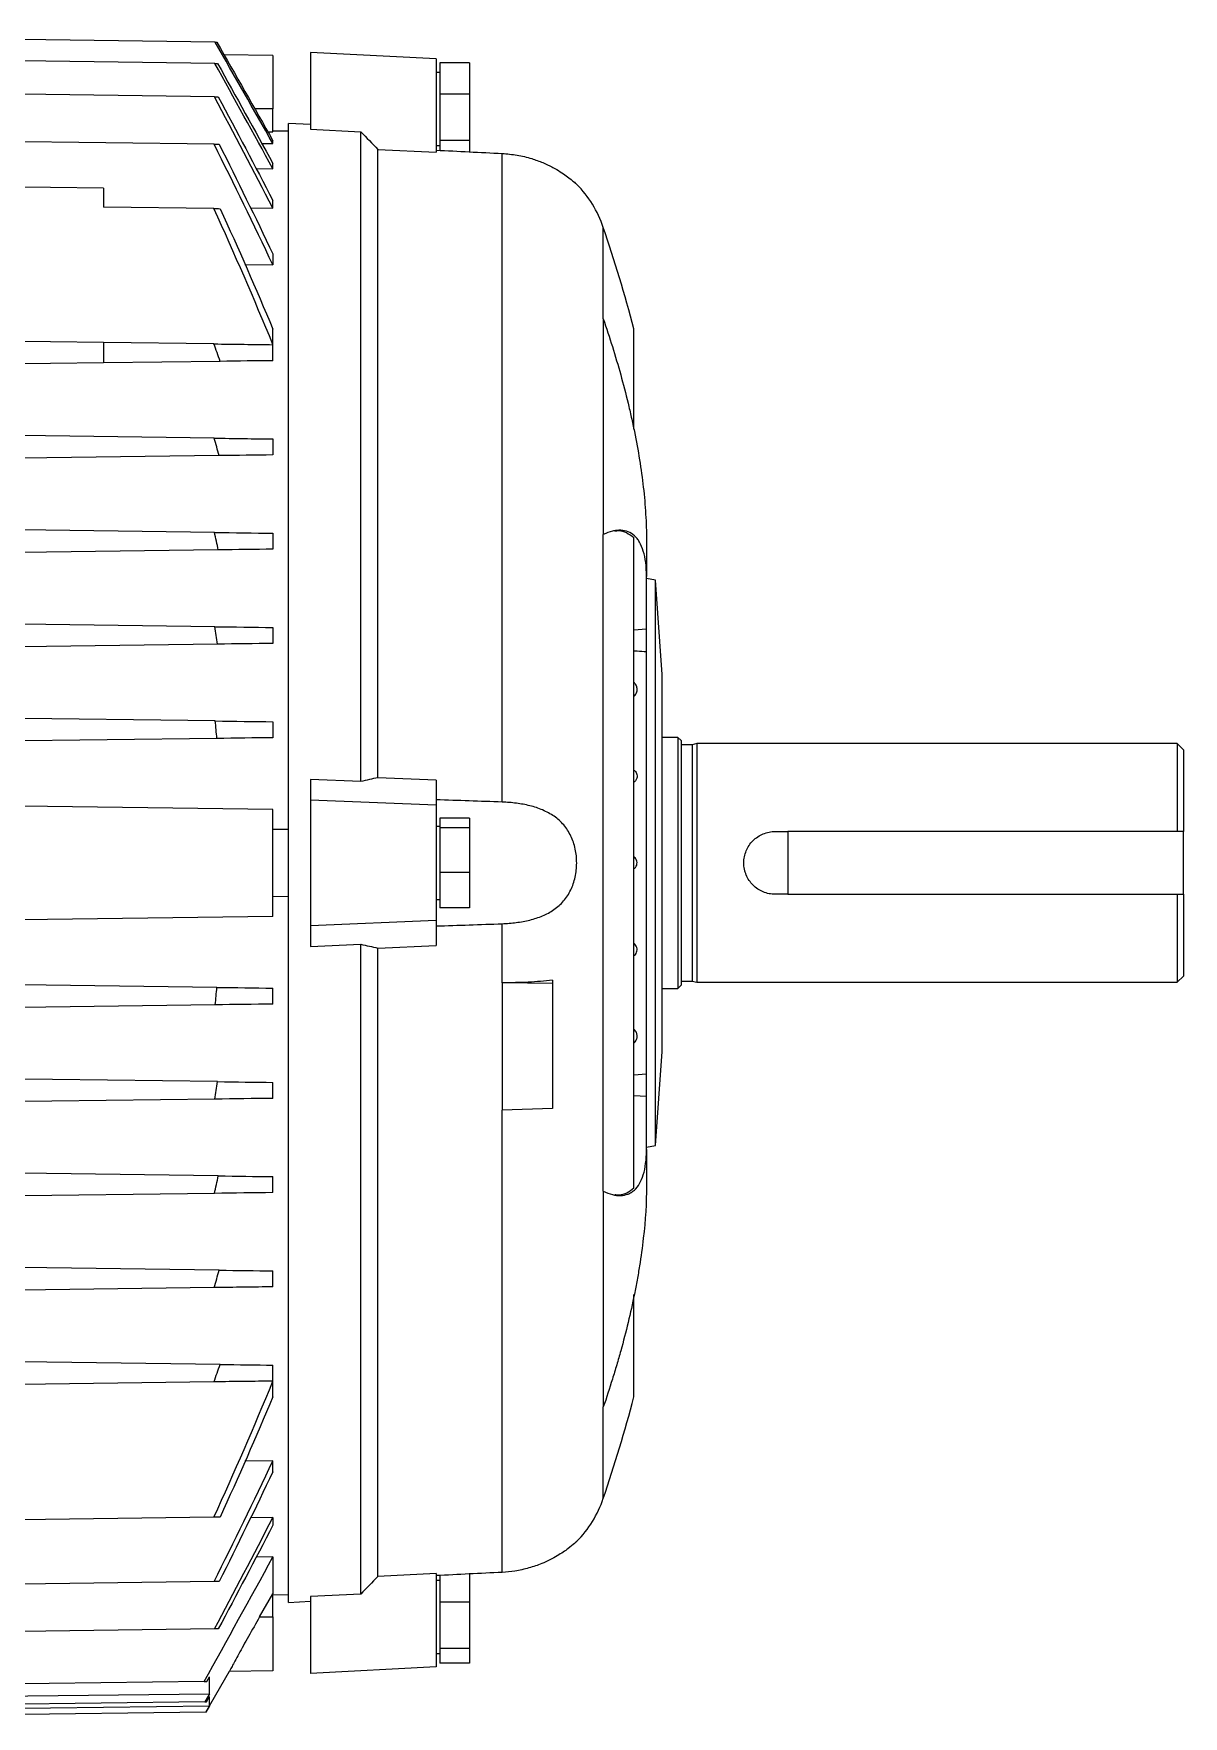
# Model space of a CAD drawing. Extents: x 49 to 1992, y 36 to 1202.
# Drawn here: x 1368.9 to 1552.1, y 119.8 to 387.6 of the extents above; entities that cross this region are included whole.
import ezdxf

# ---------------------------------------------------------------- set-up
doc = ezdxf.new("R2010")
doc.units = 0
doc.layers.get('0').update_dxf_attribs({"linetype": 'CONTINUOUS'})

msp = doc.modelspace()

# ---------------------------------------------------------------- linework, layer by layer
at = {"color": 7, "linetype": 'CONTINUOUS'}
for p, q in [((1397.87, 386.28), (1294.05, 387.63)), ((1397.8, 382.9), (1294.05, 384.26)), ((1407.05, 384.18), (1399.26, 384.28)), ((1433.05, 383.61), (1413.05, 384.66)), ((1413.05, 384.66), (1413.05, 372.41)), ((1433.05, 383.61), (1433.05, 368.77)), ((1438.35, 383.01), (1433.65, 383.01)), ((1433.65, 383.01), (1433.65, 377.99)), ((1438.35, 383.01), (1438.35, 377.99)), ((1433.65, 381.46), (1433.05, 381.46)), ((1397.74, 377.58), (1294.05, 378.94)), ((1438.35, 377.99), (1433.65, 377.99)), ((1433.65, 377.99), (1433.65, 370.65)), ((1438.35, 377.99), (1438.35, 370.65)), ((1407.05, 375.66), (1404.17, 375.66)), ((1407.05, 372), (1407.05, 375.66)), ((1413.05, 373.16), (1409.55, 373.35)), ((1409.55, 137.98), (1409.55, 373.35)), ((1413.05, 372.41), (1421.05, 372.02)), ((1397.69, 370.04), (1294.05, 371.4)), ((1405.28, 370.15), (1407.05, 370.13)), ((1406.24, 372.01), (1407.05, 372)), ((1407.05, 372.19), (1409.55, 372.15)), ((1407.05, 370.13), (1407.05, 370.6)), ((1421.05, 268.61), (1421.05, 372.02)), ((1433.05, 369.86), (1433.65, 369.86)), ((1438.35, 370.65), (1433.65, 370.65)), ((1433.65, 370.65), (1433.65, 369.06)), ((1438.35, 370.65), (1438.35, 368.83)), ((1407.05, 366.13), (1407.05, 366.96)), ((1423.77, 269.22), (1423.77, 369.22)), ((1423.77, 369.22), (1433.05, 368.77)), ((1443.57, 265.34), (1443.57, 368.57)), ((1404.37, 366.17), (1407.05, 366.13)), ((1380.05, 363.02), (1294.05, 364.15)), ((1380.05, 363.02), (1380.05, 360.02)), ((1397.66, 359.79), (1380.05, 360.02)), ((1403.47, 359.89), (1407.05, 359.84)), ((1407.05, 359.84), (1407.05, 361.08)), ((1459.67, 342.25), (1459.67, 356.8)), ((1402.56, 350.87), (1407.05, 350.82)), ((1407.05, 352.57), (1407.05, 350.82)), ((1407.05, 338.16), (1407.05, 340.62)), ((1459.67, 342.25), (1459.67, 307.92)), ((1464.55, 324.67), (1464.55, 340.66)), ((1380.05, 338.49), (1294.05, 339.61)), ((1380.05, 338.49), (1380.05, 335.24)), ((1397.66, 338.26), (1380.05, 338.49)), ((1407.05, 335.59), (1407.05, 338.13)), ((1380.05, 335.24), (1294.05, 334.11)), ((1398.65, 335.48), (1380.05, 335.24)), ((1397.69, 323.26), (1294.05, 324.61)), ((1407.05, 323.13), (1407.05, 320.59)), ((1398.5, 320.48), (1294.05, 319.11)), ((1397.74, 308.25), (1294.05, 309.61)), ((1407.05, 308.13), (1407.05, 305.59)), ((1398.36, 305.48), (1294.05, 304.11)), ((1459.67, 203.4), (1459.67, 307.92)), ((1464.55, 203.87), (1464.55, 307.46)), ((1466.55, 307.02), (1466.55, 301.26)), ((1466.55, 292.84), (1466.55, 301.26)), ((1468, 300.66), (1466.55, 300.92)), ((1469.05, 285.66), (1468, 300.66)), ((1468, 210.66), (1468, 300.66)), ((1397.8, 293.25), (1294.05, 294.61)), ((1407.05, 293.13), (1407.05, 290.59)), ((1466.55, 292.84), (1464.55, 292.71)), ((1466.55, 289.3), (1466.55, 292.84)), ((1398.24, 290.48), (1294.05, 289.11)), ((1466.55, 222.02), (1466.55, 289.3)), ((1469.05, 225.66), (1469.05, 285.66)), ((1397.87, 278.25), (1294.05, 279.61)), ((1407.05, 278.13), (1407.05, 275.59)), ((1398.13, 275.47), (1294.05, 274.11)), ((1471.55, 275.64), (1469.05, 275.64)), ((1472.05, 275.14), (1471.55, 275.64)), ((1471.55, 275.64), (1471.55, 255.66)), ((1472.05, 275.14), (1472.05, 255.66)), ((1473.8, 274.46), (1472.05, 274.46)), ((1474.55, 274.66), (1473.8, 274.46)), ((1473.8, 274.46), (1473.8, 255.66)), ((1551.05, 274.66), (1474.55, 274.66)), ((1474.55, 274.66), (1474.55, 255.66)), ((1552.05, 273.66), (1551.05, 274.66)), ((1551.05, 274.66), (1551.05, 260.66)), ((1552.05, 273.66), (1552.05, 260.66)), ((1413.05, 268.95), (1413.05, 265.66)), ((1421.05, 268.61), (1413.05, 268.95)), ((1433.05, 268.83), (1423.77, 269.22)), ((1433.05, 268.83), (1433.05, 264.86)), ((1407.05, 264.18), (1301.68, 265.56)), ((1433.05, 264.86), (1413.05, 265.66)), ((1413.05, 265.66), (1413.05, 245.66)), ((1407.05, 247.14), (1407.05, 264.18)), ((1433.05, 264.86), (1433.05, 246.47)), ((1438.35, 262.8), (1433.65, 262.8)), ((1433.65, 262.8), (1433.65, 261.25)), ((1438.35, 262.8), (1438.35, 261.25)), ((1409.55, 260.99), (1407.05, 260.97)), ((1433.65, 261.46), (1433.05, 261.46)), ((1438.35, 261.25), (1433.65, 261.25)), ((1433.65, 261.25), (1433.65, 254.11)), ((1438.35, 261.25), (1438.35, 254.11)), ((1487.05, 260.66), (1489.05, 260.66)), ((1489.05, 260.66), (1489.05, 250.66)), ((1552.05, 260.66), (1489.05, 260.66)), ((1552.05, 250.66), (1552.05, 260.66)), ((1471.55, 255.66), (1471.55, 235.69)), ((1472.05, 255.66), (1472.05, 236.19)), ((1473.8, 255.66), (1473.8, 236.86)), ((1474.55, 255.66), (1474.55, 236.66)), ((1438.35, 254.11), (1433.65, 254.11)), ((1433.65, 254.11), (1433.65, 248.53)), ((1438.35, 254.11), (1438.35, 248.53)), ((1407.05, 250.35), (1409.55, 250.34)), ((1433.05, 249.86), (1433.65, 249.86)), ((1489.05, 250.66), (1487.05, 250.66)), ((1489.05, 250.66), (1552.05, 250.66)), ((1551.05, 250.66), (1551.05, 236.66)), ((1552.05, 250.66), (1552.05, 237.66)), ((1407.05, 247.14), (1301.68, 245.76)), ((1433.05, 246.47), (1413.05, 245.66)), ((1433.05, 246.47), (1433.05, 242.49)), ((1438.35, 248.53), (1433.65, 248.53)), ((1413.05, 245.66), (1413.05, 242.38)), ((1443.57, 236.6), (1443.57, 245.98)), ((1413.05, 242.38), (1421.05, 242.71)), ((1421.05, 139.3), (1421.05, 242.71)), ((1423.77, 242.1), (1433.05, 242.49)), ((1423.77, 142.11), (1423.77, 242.1)), ((1398.13, 235.85), (1294.05, 237.21)), ((1407.05, 233.19), (1407.05, 235.73)), ((1443.57, 236.6), (1443.57, 216.32)), ((1451.57, 236.45), (1443.57, 236.6)), ((1451.57, 237), (1451.57, 236.45)), ((1451.57, 236.45), (1451.57, 216.57)), ((1469.05, 235.69), (1471.55, 235.69)), ((1471.55, 235.69), (1472.05, 236.19)), ((1472.05, 236.86), (1473.8, 236.86)), ((1473.8, 236.86), (1474.55, 236.66)), ((1474.55, 236.66), (1551.05, 236.66)), ((1551.05, 236.66), (1552.05, 237.66)), ((1397.87, 233.07), (1294.05, 231.71)), ((1468, 210.66), (1469.05, 225.66)), ((1398.24, 220.85), (1294.05, 222.21)), ((1407.05, 218.19), (1407.05, 220.73)), ((1466.55, 222.02), (1464.55, 221.9)), ((1466.55, 218.49), (1466.55, 222.02)), ((1397.8, 218.07), (1294.05, 216.71)), ((1466.55, 218.49), (1464.55, 218.61)), ((1466.55, 210.06), (1466.55, 218.49)), ((1451.57, 216.57), (1443.57, 216.32)), ((1443.57, 142.75), (1443.57, 216.32)), ((1466.55, 210.41), (1468, 210.66)), ((1466.55, 210.06), (1466.55, 204.3)), ((1398.36, 205.85), (1334.05, 206.69)), ((1407.05, 203.19), (1407.05, 205.73)), ((1397.74, 203.07), (1334.05, 202.24)), ((1459.67, 203.4), (1459.67, 169.08)), ((1398.5, 190.84), (1294.05, 192.21)), ((1407.05, 188.19), (1407.05, 190.73)), ((1397.69, 188.07), (1294.05, 186.71)), ((1464.55, 170.66), (1464.55, 186.97)), ((1398.65, 175.84), (1334.05, 176.69)), ((1407.05, 173.19), (1407.05, 175.73)), ((1397.66, 173.07), (1334.05, 172.24)), ((1407.05, 170.7), (1407.05, 173.17)), ((1459.67, 154.53), (1459.67, 169.08)), ((1407.05, 160.51), (1402.56, 160.45)), ((1407.05, 158.75), (1407.05, 160.51)), ((1397.66, 151.53), (1336.05, 150.73)), ((1407.05, 151.48), (1403.47, 151.43)), ((1407.05, 151.48), (1407.05, 150.24)), ((1407.05, 145.2), (1404.37, 145.16)), ((1407.05, 145.2), (1407.05, 139.33)), ((1433.05, 142.55), (1423.77, 142.11)), ((1433.05, 142.55), (1433.05, 127.71)), ((1433.65, 142.26), (1433.65, 137.99)), ((1438.35, 142.5), (1438.35, 137.99)), ((1397.69, 141.28), (1294.05, 139.93)), ((1404.94, 135.66), (1407.05, 139.33)), ((1407.05, 135.66), (1407.05, 139.33)), ((1421.05, 139.3), (1413.05, 138.92)), ((1433.65, 141.46), (1433.05, 141.46)), ((1409.55, 139.18), (1407.05, 139.13)), ((1409.55, 137.98), (1413.05, 138.16)), ((1413.05, 138.92), (1413.05, 126.66)), ((1438.35, 137.99), (1433.65, 137.99)), ((1433.65, 137.99), (1433.65, 130.65)), ((1438.35, 137.99), (1438.35, 130.65)), ((1404.94, 135.66), (1407.05, 135.66)), ((1397.74, 133.74), (1336.3, 132.94)), ((1433.05, 129.86), (1433.65, 129.86)), ((1438.35, 130.65), (1433.65, 130.65)), ((1433.65, 130.65), (1433.65, 128.32)), ((1438.35, 130.65), (1438.35, 128.32)), ((1396.35, 120.48), (1400.15, 127.05)), ((1396.55, 125.39), (1396.94, 126.1)), ((1396.94, 123.43), (1396.94, 126.1)), ((1400.09, 127.05), (1407.05, 127.14)), ((1433.05, 127.71), (1413.05, 126.66)), ((1438.35, 128.32), (1433.65, 128.32)), ((1396.11, 125.39), (1345.55, 124.72)), ((1345.55, 122.86), (1396.94, 123.43)), ((1396.94, 123.43), (1396.22, 122.16)), ((1396.22, 122.16), (1345.55, 121.49)), ((1345.55, 120.85), (1396.94, 121.52)), ((1396.94, 121.52), (1396.36, 120.5)), ((1396.48, 122.16), (1396.94, 122.98)), ((1396.94, 121.52), (1396.94, 122.98)), ((1396.36, 120.5), (1345.55, 119.84))]:
    msp.add_line(p, q, dxfattribs=at)
at = {"color": 7, "linetype": 'CONTINUOUS', "flags": 128}
msp.add_lwpolyline([(1396.36, 120.5), (1396.36, 120.5)], dxfattribs=at)
at = {"color": 7, "linetype": 'CONTINUOUS'}
for centre, radius, start, end in [((1442.63, 351.01), 18, 18.7526, 44.7019), ((1222.94, 276.42), 250, 14.8891, 18.7526), ((1222.94, 234.9), 250, 341.2474, 345.1109), ((1442.63, 160.32), 18, 315.3063, 341.2474)]:
    msp.add_arc(centre, radius, start, end, dxfattribs=at)
for points in [[(1407.05, 370.13), (1403.99, 375.51), (1400.93, 380.89), (1397.87, 386.28)], [(1397.87, 386.28), (1397.96, 386.27), (1398.05, 386.27), (1398.13, 386.27)], [(1398.13, 386.27), (1401.11, 381.05), (1404.08, 375.82), (1407.05, 370.6)], [(1407.05, 366.13), (1403.98, 371.73), (1400.89, 377.32), (1397.8, 382.9)], [(1397.8, 382.9), (1397.95, 382.9), (1398.1, 382.9), (1398.24, 382.9)], [(1398.24, 382.9), (1401.19, 377.59), (1404.13, 372.28), (1407.05, 366.96)], [(1407.05, 359.84), (1403.98, 365.77), (1400.87, 371.68), (1397.74, 377.58)], [(1397.74, 377.58), (1397.95, 377.58), (1398.16, 377.57), (1398.36, 377.57)], [(1398.36, 377.57), (1401.28, 372.09), (1404.18, 366.6), (1407.05, 361.08)], [(1407.05, 350.82), (1404, 357.26), (1400.87, 363.66), (1397.69, 370.04)], [(1397.69, 370.04), (1397.97, 370.04), (1398.23, 370.03), (1398.5, 370.03)], [(1398.5, 370.03), (1401.4, 364.23), (1404.26, 358.42), (1407.05, 352.57)], [(1421.05, 372.02), (1421.96, 371.09), (1422.87, 370.15), (1423.77, 369.22)], [(1433.05, 369.09), (1436.56, 368.92), (1440.06, 368.74), (1443.57, 368.57)], [(1407.05, 338.16), (1404.06, 345.43), (1400.92, 352.63), (1397.66, 359.79)], [(1397.66, 359.79), (1398, 359.79), (1398.33, 359.78), (1398.65, 359.78)], [(1398.65, 359.78), (1401.55, 353.43), (1404.36, 347.05), (1407.05, 340.62)], [(1398.65, 335.48), (1398.33, 336.41), (1398, 337.33), (1397.66, 338.26)], [(1397.66, 338.26), (1400.92, 338.21), (1404.06, 338.17), (1407.05, 338.13)], [(1407.05, 335.59), (1404.36, 335.56), (1401.55, 335.52), (1398.65, 335.48)], [(1398.5, 320.48), (1398.23, 321.41), (1397.97, 322.33), (1397.69, 323.26)], [(1397.69, 323.26), (1400.87, 323.21), (1404, 323.17), (1407.05, 323.13)], [(1407.05, 320.59), (1404.26, 320.55), (1401.4, 320.52), (1398.5, 320.48)], [(1398.36, 305.48), (1398.16, 306.4), (1397.95, 307.33), (1397.74, 308.25)], [(1397.74, 308.25), (1400.87, 308.21), (1403.98, 308.17), (1407.05, 308.13)], [(1407.05, 305.59), (1404.18, 305.55), (1401.28, 305.52), (1398.36, 305.48)], [(1398.24, 290.48), (1398.1, 291.4), (1397.95, 292.33), (1397.8, 293.25)], [(1397.8, 293.25), (1400.89, 293.21), (1403.98, 293.17), (1407.05, 293.13)], [(1407.05, 290.59), (1404.13, 290.55), (1401.19, 290.51), (1398.24, 290.48)], [(1398.13, 275.47), (1398.05, 276.4), (1397.96, 277.33), (1397.87, 278.25)], [(1397.87, 278.25), (1400.93, 278.21), (1403.99, 278.17), (1407.05, 278.13)], [(1407.05, 275.59), (1404.08, 275.55), (1401.11, 275.51), (1398.13, 275.47)], [(1423.77, 269.22), (1422.87, 269.02), (1421.96, 268.82), (1421.05, 268.61)], [(1443.57, 265.34), (1440.06, 265.47), (1436.56, 265.59), (1433.05, 265.7)], [(1433.05, 245.62), (1436.56, 245.73), (1440.06, 245.85), (1443.57, 245.98)], [(1421.05, 242.71), (1421.96, 242.51), (1422.87, 242.31), (1423.77, 242.1)], [(1397.87, 233.07), (1397.96, 234), (1398.05, 234.92), (1398.13, 235.85)], [(1398.13, 235.85), (1401.11, 235.81), (1404.08, 235.77), (1407.05, 235.73)], [(1407.05, 233.19), (1403.99, 233.15), (1400.93, 233.11), (1397.87, 233.07)], [(1397.8, 218.07), (1397.95, 219), (1398.1, 219.92), (1398.24, 220.85)], [(1398.24, 220.85), (1401.19, 220.81), (1404.13, 220.77), (1407.05, 220.73)], [(1407.05, 218.19), (1403.98, 218.15), (1400.89, 218.11), (1397.8, 218.07)], [(1397.74, 203.07), (1397.95, 203.99), (1398.16, 204.92), (1398.36, 205.85)], [(1398.36, 205.85), (1401.28, 205.81), (1404.18, 205.77), (1407.05, 205.73)], [(1407.05, 203.19), (1403.98, 203.15), (1400.87, 203.11), (1397.74, 203.07)], [(1397.69, 188.07), (1397.97, 188.99), (1398.23, 189.92), (1398.5, 190.84)], [(1398.5, 190.84), (1401.4, 190.81), (1404.26, 190.77), (1407.05, 190.73)], [(1407.05, 188.19), (1404, 188.15), (1400.87, 188.11), (1397.69, 188.07)], [(1397.66, 173.07), (1398, 173.99), (1398.33, 174.92), (1398.65, 175.84)], [(1398.65, 175.84), (1401.55, 175.8), (1404.36, 175.77), (1407.05, 175.73)], [(1407.05, 173.19), (1404.06, 173.15), (1400.92, 173.11), (1397.66, 173.07)], [(1397.66, 151.53), (1400.92, 158.69), (1404.06, 165.89), (1407.05, 173.17)], [(1407.05, 170.7), (1404.36, 164.27), (1401.55, 157.89), (1398.65, 151.55)], [(1397.69, 141.28), (1400.87, 147.66), (1404, 154.06), (1407.05, 160.51)], [(1407.05, 158.75), (1404.26, 152.91), (1401.4, 147.09), (1398.5, 141.29)], [(1398.65, 151.55), (1398.33, 151.54), (1398, 151.54), (1397.66, 151.53)], [(1397.74, 133.74), (1400.87, 139.64), (1403.98, 145.55), (1407.05, 151.48)], [(1407.05, 150.24), (1404.18, 144.73), (1401.28, 139.23), (1398.36, 133.75)], [(1396.11, 125.39), (1399.77, 131.98), (1403.42, 138.58), (1407.05, 145.2)], [(1423.77, 142.11), (1422.87, 141.17), (1421.96, 140.24), (1421.05, 139.3)], [(1443.57, 142.75), (1440.06, 142.58), (1436.56, 142.41), (1433.05, 142.23)], [(1398.5, 141.29), (1398.23, 141.29), (1397.97, 141.29), (1397.69, 141.28)], [(1398.36, 133.75), (1398.16, 133.75), (1397.95, 133.75), (1397.74, 133.74)], [(1396.11, 125.39), (1396.26, 125.39), (1396.41, 125.39), (1396.55, 125.39)], [(1396.22, 122.16), (1396.31, 122.16), (1396.4, 122.16), (1396.48, 122.16)]]:
    msp.add_open_spline(points, degree=3, dxfattribs=at)
for points, knots in [([(1407.05, 384.18), (1407.05, 384.05), (1407.05, 383.8), (1407.05, 381.83), (1407.05, 379.01), (1407.05, 376.78), (1407.05, 375.66)], [0, 0, 0, 0, 0.249577, 0.499623, 0.749723, 1, 1, 1, 1]), ([(1443.57, 368.57), (1444.36, 368.5), (1445.97, 368.36), (1448.14, 367.82), (1450.06, 367.12), (1452.02, 366.18), (1453.9, 364.97), (1455.21, 363.87), (1455.36, 363.73), (1455.42, 363.67)], [0, 0, 0, 0, 0.132236, 0.268035, 0.37687, 0.488554, 0.666022, 0.844351, 1, 1, 1, 1]), ([(1459.67, 342.25), (1460.68, 339.31), (1461.61, 336.34), (1462.85, 331.86), (1463.24, 330.36), (1463.79, 328.09), (1463.96, 327.34), (1464.3, 325.82), (1464.47, 325.06), (1465.23, 321.28), (1465.71, 318.33), (1466.21, 314), (1466.33, 312.58), (1466.46, 310.47), (1466.5, 309.76), (1466.54, 308.38), (1466.55, 307.7), (1466.55, 307.02)], [0, 0, 0, 0, 0.25, 0.25, 0.375, 0.375, 0.4375, 0.4375, 0.5, 0.5, 0.75, 0.75, 0.875, 0.875, 0.9375, 0.9375, 1, 1, 1, 1]), ([(1466.55, 301.26), (1466.55, 302.86), (1466.37, 304.19), (1465.88, 305.81), (1465.68, 306.29), (1465.32, 306.91), (1465.19, 307.1), (1464.92, 307.44), (1464.77, 307.59), (1464.01, 308.28), (1463.28, 308.57), (1462.24, 308.6), (1462.02, 308.59), (1461.58, 308.54), (1461.35, 308.5), (1460.66, 308.33), (1460.18, 308.16), (1459.67, 307.92)], [0, 0, 0, 0, 0.25, 0.25, 0.375, 0.375, 0.4375, 0.4375, 0.5, 0.5, 0.75, 0.75, 0.8125, 0.8125, 0.875, 0.875, 1, 1, 1, 1]), ([(1461.51, 308.49), (1461.72, 308.52), (1462.34, 308.6), (1463.36, 308.3), (1464.15, 307.74), (1464.55, 307.46)], [0, 0, 0, 0, 0.196088, 0.596499, 1, 1, 1, 1]), ([(1464.55, 289.42), (1464.72, 289.41), (1465.38, 289.37), (1466.05, 289.33), (1466.55, 289.3)], [0, 0, 0, 0, 0.25008, 1, 1, 1, 1]), ([(1464.55, 282.17), (1464.62, 282.23), (1464.81, 282.38), (1464.96, 282.7), (1465.06, 283.07), (1465.06, 283.49), (1464.93, 283.9), (1464.74, 284.21), (1464.61, 284.32), (1464.55, 284.37)], [0, 0, 0, 0, 0.11189, 0.283621, 0.409387, 0.568693, 0.783913, 0.913081, 1, 1, 1, 1]), ([(1464.55, 270.42), (1464.59, 270.4), (1464.73, 270.32), (1464.91, 270.07), (1465.05, 269.71), (1465.07, 269.31), (1464.94, 268.92), (1464.76, 268.63), (1464.59, 268.53), (1464.55, 268.51)], [0, 0, 0, 0, 0.05197, 0.215547, 0.382788, 0.55783, 0.741653, 0.931885, 1, 1, 1, 1]), ([(1443.57, 245.98), (1444.33, 246.01), (1445.07, 246.07), (1446.53, 246.26), (1447.25, 246.39), (1448.31, 246.66), (1448.66, 246.76), (1449.34, 246.98), (1449.67, 247.1), (1450.31, 247.37), (1450.62, 247.52), (1451.23, 247.85), (1451.53, 248.03), (1452.38, 248.63), (1452.89, 249.08), (1453.57, 249.86), (1453.78, 250.14), (1454.16, 250.72), (1454.33, 251.03), (1454.64, 251.67), (1454.78, 252), (1455.01, 252.68), (1455.11, 253.04), (1455.35, 254.13), (1455.43, 254.87), (1455.43, 256.4), (1455.36, 257.14), (1455.12, 258.23), (1455.03, 258.59), (1454.79, 259.29), (1454.66, 259.62), (1454.35, 260.26), (1454.18, 260.57), (1453.79, 261.16), (1453.59, 261.44), (1453.14, 261.96), (1452.9, 262.21), (1452.39, 262.67), (1452.11, 262.88), (1451.27, 263.47), (1450.66, 263.8), (1449.68, 264.22), (1449.35, 264.34), (1448.67, 264.57), (1448.33, 264.66), (1447.28, 264.93), (1446.56, 265.06), (1445.08, 265.25), (1444.33, 265.31), (1443.57, 265.34)], [0, 0, 0, 0, 0.0625, 0.0625, 0.125, 0.125, 0.15625, 0.15625, 0.1875, 0.1875, 0.21875, 0.21875, 0.25, 0.25, 0.3125, 0.3125, 0.34375, 0.34375, 0.375, 0.375, 0.40625, 0.40625, 0.4375, 0.4375, 0.5, 0.5, 0.5625, 0.5625, 0.59375, 0.59375, 0.625, 0.625, 0.65625, 0.65625, 0.6875, 0.6875, 0.71875, 0.71875, 0.75, 0.75, 0.8125, 0.8125, 0.84375, 0.84375, 0.875, 0.875, 0.9375, 0.9375, 1, 1, 1, 1]), ([(1487.05, 250.66), (1486.72, 250.66), (1486.39, 250.69), (1485.75, 250.82), (1485.43, 250.92), (1484.83, 251.17), (1484.54, 251.32), (1484, 251.69), (1483.74, 251.9), (1483.29, 252.36), (1483.08, 252.61), (1482.71, 253.15), (1482.56, 253.44), (1482.37, 253.89), (1482.32, 254.05), (1482.22, 254.36), (1482.18, 254.52), (1482.08, 255), (1482.05, 255.33), (1482.05, 255.99), (1482.08, 256.32), (1482.21, 256.96), (1482.31, 257.27), (1482.56, 257.88), (1482.71, 258.17), (1483.07, 258.71), (1483.28, 258.96), (1483.74, 259.43), (1484, 259.63), (1484.54, 260), (1484.83, 260.15), (1485.43, 260.4), (1485.74, 260.5), (1486.39, 260.63), (1486.72, 260.66), (1487.05, 260.66)], [0, 0, 0, 0, 0.0625, 0.0625, 0.125, 0.125, 0.1875, 0.1875, 0.25, 0.25, 0.3125, 0.3125, 0.375, 0.375, 0.40625, 0.40625, 0.4375, 0.4375, 0.5, 0.5, 0.5625, 0.5625, 0.625, 0.625, 0.6875, 0.6875, 0.75, 0.75, 0.8125, 0.8125, 0.875, 0.875, 0.9375, 0.9375, 1, 1, 1, 1]), ([(1464.55, 254.72), (1464.59, 254.74), (1464.75, 254.84), (1464.93, 255.12), (1465.05, 255.51), (1465.04, 255.92), (1464.88, 256.29), (1464.7, 256.53), (1464.57, 256.61), (1464.55, 256.62)], [0, 0, 0, 0, 0.068348, 0.25175, 0.432619, 0.611759, 0.79038, 0.969767, 1, 1, 1, 1]), ([(1464.55, 240.9), (1464.59, 240.92), (1464.73, 241.01), (1464.91, 241.26), (1465.05, 241.61), (1465.07, 242.02), (1464.94, 242.41), (1464.76, 242.69), (1464.59, 242.79), (1464.55, 242.82)], [0, 0, 0, 0, 0.05197, 0.215547, 0.382788, 0.55783, 0.741653, 0.931885, 1, 1, 1, 1]), ([(1451.57, 237), (1450.34, 236.85), (1449.06, 236.75), (1447.05, 236.64), (1446.37, 236.62), (1444.98, 236.59), (1444.28, 236.59), (1443.57, 236.6)], [0, 0, 0, 0, 0.5, 0.5, 0.75, 0.75, 1, 1, 1, 1]), ([(1464.55, 226.97), (1464.62, 227.03), (1464.81, 227.18), (1464.96, 227.5), (1465.06, 227.87), (1465.06, 228.29), (1464.93, 228.7), (1464.74, 229.01), (1464.61, 229.12), (1464.55, 229.17)], [0, 0, 0, 0, 0.11189, 0.283621, 0.409387, 0.568693, 0.783913, 0.913081, 1, 1, 1, 1]), ([(1459.67, 203.4), (1460.68, 202.93), (1461.61, 202.7), (1462.85, 202.74), (1463.24, 202.82), (1463.79, 203.03), (1463.96, 203.12), (1464.3, 203.33), (1464.47, 203.45), (1465.23, 204.15), (1465.71, 204.96), (1466.21, 206.57), (1466.33, 207.18), (1466.46, 208.19), (1466.5, 208.54), (1466.54, 209.28), (1466.55, 209.67), (1466.55, 210.06)], [0, 0, 0, 0, 0.25, 0.25, 0.375, 0.375, 0.4375, 0.4375, 0.5, 0.5, 0.75, 0.75, 0.875, 0.875, 0.9375, 0.9375, 1, 1, 1, 1]), ([(1466.55, 204.3), (1466.55, 201.6), (1466.37, 198.81), (1465.88, 194.47), (1465.68, 193), (1465.32, 190.77), (1465.19, 190.02), (1464.92, 188.52), (1464.77, 187.77), (1464.01, 184.02), (1463.28, 181.02), (1462.24, 177.26), (1462.02, 176.51), (1461.58, 175), (1461.35, 174.26), (1460.66, 172.02), (1460.18, 170.54), (1459.67, 169.08)], [0, 0, 0, 0, 0.25, 0.25, 0.375, 0.375, 0.4375, 0.4375, 0.5, 0.5, 0.75, 0.75, 0.8125, 0.8125, 0.875, 0.875, 1, 1, 1, 1]), ([(1464.55, 203.87), (1464.17, 203.59), (1463.4, 203.04), (1462.38, 202.73), (1461.74, 202.81), (1461.51, 202.83)], [0, 0, 0, 0, 0.388727, 0.78029, 1, 1, 1, 1]), ([(1455.42, 147.66), (1455.43, 147.66), (1455.55, 147.76), (1455.14, 147.39), (1454.15, 146.57), (1452.36, 145.33), (1450.16, 144.21), (1447.82, 143.41), (1445.69, 142.93), (1444.25, 142.81), (1443.57, 142.75)], [0, 0, 0, 0, 0.002673, 0.153761, 0.304704, 0.460895, 0.633806, 0.758563, 0.886915, 1, 1, 1, 1]), ([(1404.94, 135.66), (1404.34, 134.61), (1403.13, 132.51), (1401.81, 130.12), (1400.98, 128.6), (1400.51, 127.73), (1400.2, 127.15), (1400.16, 127.09), (1400.15, 127.05)], [0, 0, 0, 0, 0.2503215, 0.5007434, 0.6277866, 0.7519063, 0.8780596, 1, 1, 1, 1]), ([(1407.05, 135.66), (1407.05, 134.55), (1407.05, 132.32), (1407.05, 129.45), (1407.05, 127.69), (1407.05, 126.93), (1407.05, 127.14), (1407.05, 127.14)], [0, 0, 0, 0, 0.250156, 0.500092, 0.749917, 0.999737, 1, 1, 1, 1])]:
    msp.add_open_spline(points, degree=3, knots=knots, dxfattribs=at)

doc.saveas('drawing.dxf')
